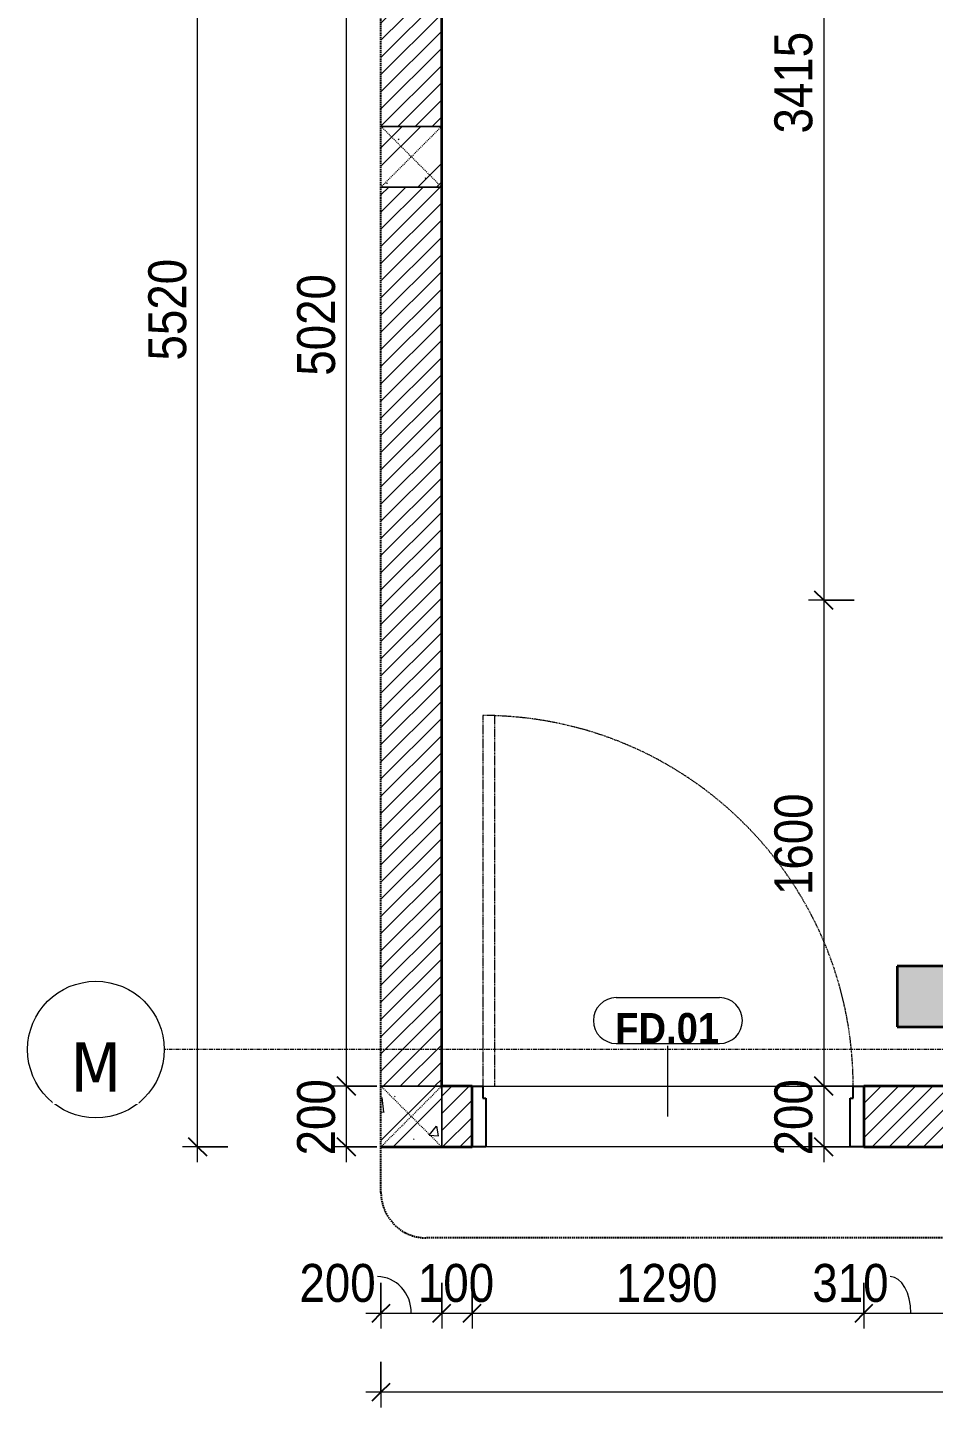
# Model space of a CAD drawing. Header units: millimetres. Extents: x 39389 to 101854, y -4225 to 80933.
# Drawn here: x 39389 to 42372, y 71859 to 76402 of the extents above; entities that cross this region are included whole.
import ezdxf

# ---------------------------------------------------------------- set-up
doc = ezdxf.new("R2010")
doc.units = ezdxf.units.MM
for name, pattern in [('Dash', [6, 3, -3]), ('Dash - Tight', [4.5, 3, -1.5]), ('Grid Line', [22.225, 12.7, -3.175, 3.175, -3.175]), ('Hidden', [7.14375, 4.7625, -2.38125])]:
    doc.linetypes.add(name, pattern=pattern)
for name, color, linetype, lineweight in [('0-1', 7, 'Continuous', 5), ('A-ANNO-DIMS', 211, 'Continuous', 9), ('A-ANNO-DIMS-50', 211, 'Continuous', 9), ('A-DETL-GENF-1', 92, 'Dash - Tight', 18), ('A-DETL-GENF-3', 92, 'Hidden', 25), ('A-DOOR', 31, 'Continuous', 18), ('A-DOOR-FRAM', 31, 'Continuous', 25), ('A-DOOR-IDEN', 31, 'Continuous', 9), ('A-FLOR', 192, 'Continuous', 18), ('A-WALL', 113, 'Continuous', 18), ('A-WALL-1', 113, 'Continuous', 35), ('A-WALL-PATT-1', 111, 'Continuous', 18), ('S-COLS', 52, 'Continuous', 18), ('S-COLS-1', 9, 'Continuous', 5), ('S-COLS-2', 7, 'Continuous', 35), ('S-COLS-3', 52, 'Dash', 18), ('S-COLS-4', 254, 'Continuous', 18), ('S-COLS-5', 52, 'Continuous', 35), ('S-COLS-HDLN', 52, 'Dash', 18), ('S-GRID-1', 1, 'Grid Line', 9), ('S-GRID-IDEN', 1, 'Continuous', 9)]:
    doc.layers.add(name, color=color, linetype=linetype, lineweight=lineweight)
doc.styles.add('Arial_B', font='arialbd.ttf', dxfattribs={"width": 0.9, "height": 100})
doc.styles.add('Tahoma_B', font='tahomabd.ttf', dxfattribs={"height": 162.5})
doc.styles.add('UTM Avo', font='', dxfattribs={"width": 0.9, "height": 125})
doc.styles.get('UTM Avo').set_extended_font_data('UTM Avo')
doc.dimstyles.new('1_Dim_chi_tiet_2_5', dxfattribs={"dimscale": 304.8, "dimtxt": 124.912619, "dimasz": 0.19685, "dimexe": 0.164042, "dimexo": 0.0625, "dimgap": 0.016404, "dimtad": 1, "dimdec": 0, "dimrnd": 5, "dimzin": 0, "dimdsep": 46, "dimtxsty": 'UTM Avo', "dimblk1": 'OBLIQUE', "dimblk2": 'OBLIQUE', "dimsah": 1, "dimcen": 0.09, "dimdle": 0.164042, "dimazin": 0, "dimtfac": 1, "dimtdec": 4, "dimtix": 1, "dimtmove": 0, "dimatfit": 3, "dimfxl": 0.328084, "dimfxlon": 1, "dimtvp": 1, "dimtolj": 1, "dimtzin": 0, "dimarcsym": 2})
doc.dimstyles.new('1_Dim_chi_tiet_2_5_1', dxfattribs={"dimscale": 304.8, "dimtxt": 124.912619, "dimasz": 0.19685, "dimexe": 0.164042, "dimexo": 0.0625, "dimgap": 0.016404, "dimtad": 1, "dimdec": 0, "dimrnd": 5, "dimzin": 0, "dimdsep": 46, "dimtxsty": 'UTM Avo', "dimblk1": 'OBLIQUE', "dimblk2": 'OBLIQUE', "dimsah": 1, "dimcen": 0.09, "dimdle": 0.164042, "dimazin": 0, "dimtfac": 1, "dimtdec": 4, "dimtix": 1, "dimtmove": 1, "dimatfit": 3, "dimfxl": 0.328084, "dimfxlon": 1, "dimtvp": 1, "dimtolj": 1, "dimtzin": 0, "dimarcsym": 2})
pattern_1 = [(45, (0, 0), (-28.284271, 28.284271), [])]
pattern_2 = [(50, (0, 0), (364.3679, -31.8783), [38.1, -419.1]), (355, (0, 0), (-70.4859, 382.1133), [30.48, -335.28]), (100.451, (30.36, -2.66), (293.885, 350.2334), [32.38, -356.18]), (46.184, (0, 101.6), (542.1585, -84.0858), [57.15, -628.65]), (96.636, (45.2, 94.6), (474.805, 494.8554), [48.57, -534.27]), (351.184, (0, 101.6), (474.8102, 494.85), [45.72, -502.92]), (21, (50.8, 76.2), (303.2285, -204.5305), [38.1, -419.1]), (326, (50.8, 76.2), (123.6039, 368.376), [30.48, -335.28]), (71.451, (76.07, 59.16), (426.8341, 163.8427), [32.38, -356.18]), (37.5, (0, 0), (6.17665, 169.11015), [3.353, -327.863, 3.353, -337.007, -336.55]), (37.5, (0, 0), (6.17665, 169.11015), [-671.576, 3.353, -333.197]), (7.5, (0, 0), (133.63888, 200.3615), [3.353, -190.703, 3.353, -320.243, -128.27]), (7.5, (0, 0), (133.63888, 200.3615), [-517.652, 3.353, -124.917]), (327.5, (-113.28, 0), (271.18182, -11.45836), [3.353, -123.647, 3.353, -392.887, -525.78]), (327.5, (-113.28, 0), (271.18182, -11.45836), [-523.24, 3.353, -522.427]), (317.5, (-164.08, 0), (296.2585, 50.85285), [3.353, -161.747, 3.353, -259.791, -373.38]), (317.5, (-164.08, 0), (296.2585, 50.85285), [-428.244, 3.353, -370.027]), (45, (0, 0), (-125.7236, 125.7236), []), (45, (0, 190.5), (-125.7236, 125.7236), [])]

# ---------------------------------------------------------------- blocks, each defined once
blk = doc.blocks.new('NCV_TKTC_KET CAU_rvt-1-TKCS_THANG BỘ TB1 - MẶT BẰNG TẦNG HẦM')
at = {"layer": 'S-COLS-1'}
for points in [[(42652.6, 73111.9), (42652.6, 73311.9), (42252.6, 73311.9), (42252.6, 73111.9)], [(46352.6, 73111.9), (46352.6, 73311.9), (45952.6, 73311.9), (45952.6, 73111.9)]]:
    blk.add_hatch(color=256, dxfattribs=at).paths.add_polyline_path(points)
at = {"layer": 'S-COLS-2'}
for p, q in [((42252.6, 73311.9), (42252.6, 73111.9)), ((42652.6, 73311.9), (42252.6, 73311.9)), ((42652.6, 73111.9), (42652.6, 73311.9)), ((45952.6, 73311.9), (45952.6, 73111.9)), ((46352.6, 73311.9), (45952.6, 73311.9)), ((46352.6, 73111.9), (46352.6, 73311.9)), ((42252.6, 73111.9), (42652.6, 73111.9)), ((45952.6, 73111.9), (46352.6, 73111.9))]:
    blk.add_line(p, q, dxfattribs=at)
blk = doc.blocks.new('FD_01 - FD_01-1200x2200mm-1787918-TKCS_THANG BỘ TB1 - MẶT BẰNG TẦNG HẦM')
at = {"layer": 'A-DETL-GENF-1'}
for p, q in [((610, -100), (570, -100)), ((570, -100), (570, -1320)), ((610, -1320), (610, -100)), ((570, -1320), (610, -1320))]:
    blk.add_line(p, q, dxfattribs=at)
blk.add_arc((610, -100), 1220, 180, 268.1211, dxfattribs=at)
at = {"layer": 'A-DOOR-FRAM'}
for p, q in [((-645, 100), (-600, 100)), ((-645, -100), (-645, 100)), ((-600, 100), (-600, -60)), ((600, 100), (645, 100)), ((600, -60), (600, 100)), ((645, 100), (645, -100)), ((-600, -60), (-610, -60)), ((-610, -60), (-610, -100)), ((610, -60), (600, -60)), ((610, -100), (610, -60)), ((-610, -100), (-645, -100)), ((645, -100), (610, -100))]:
    blk.add_line(p, q, dxfattribs=at)
blk = doc.blocks.new('G1_SOF - BO TRU - 200x200-3847069-TKCS_THANG BỘ TB1 - MẶT BẰNG TẦNG HẦM')
at = {"layer": 'S-COLS-HDLN'}
for p, q in [((-100, -100), (100, 100)), ((100, -100), (-100, 100))]:
    blk.add_line(p, q, dxfattribs=at)
blk = doc.blocks.new('BORDER VIEW - BORDER VIEW-2470753-TKCS_THANG BỘ TB1 - MẶT BẰNG TẦNG HẦM')
at = {"layer": 'A-DETL-GENF-3'}
for p, q in [((0, 150), (0, 6269.3)), ((5733.5, 0), (150, 0))]:
    blk.add_line(p, q, dxfattribs=at)
blk.add_arc((150, 150), 150, 180, 270, dxfattribs=at)
blk = doc.blocks.new('Grid - M_Grid Head - Circle-353313-TKCS_THANG BỘ TB1 - MẶT BẰNG TẦNG HẦM')
at = {"layer": 'S-GRID-IDEN'}
blk.add_circle((0, 0), 4.5, dxfattribs=at)
blk = doc.blocks.new('DIMBLOCK8-TKCS_THANG BỘ TB1 - MẶT BẰNG TẦNG HẦM')
at = {"layer": 'A-ANNO-DIMS-50'}
for p, q in [((40552.6, 72268.9), (40552.6, 72118.9)), ((40552.6, 72168.9), (40552.6, 72268.9)), ((40752.6, 72268.9), (40752.6, 72118.9)), ((40752.6, 72168.9), (40752.6, 72268.9)), ((40502.6, 72168.9), (40752.6, 72168.9))]:
    blk.add_line(p, q, dxfattribs=at)
at = {"layer": 'A-ANNO-DIMS-50', "lineweight": 25}
for p, q in [((40552.6, 72168.9), (40582.6, 72198.9)), ((40752.6, 72168.9), (40782.6, 72198.9)), ((40552.6, 72168.9), (40522.6, 72138.9)), ((40752.6, 72168.9), (40722.6, 72138.9))]:
    blk.add_line(p, q, dxfattribs=at)
at = {"layer": 'A-ANNO-DIMS-50'}
blk.add_ellipse((40540.9, 72168.9), major_axis=(0, 120.7), ratio=0.925388, start_param=4.712389, end_param=6.283185, dxfattribs=at)
at = {"layer": 'A-ANNO-DIMS-50', "color": 0, "insert": (40284.1, 72331.3), "char_height": 125, "width": 308.118, "attachment_point": 1, "line_spacing_factor": 1.110334, "style": 'UTM Avo'}
blk.add_mtext('200', dxfattribs=at)
blk = doc.blocks.new('_Oblique')
at = {"color": 0, "linetype": 'ByBlock', "lineweight": -2}
blk.add_line((-0.5, -0.5), (0.5, 0.5), dxfattribs=at)
blk = doc.blocks.new('DIMBLOCK9-TKCS_THANG BỘ TB1 - MẶT BẰNG TẦNG HẦM')
at = {"layer": 'A-ANNO-DIMS-50'}
for p, q in [((40752.6, 72268.9), (40752.6, 72118.9)), ((40752.6, 72168.9), (40752.6, 72268.9)), ((40852.6, 72268.9), (40852.6, 72118.9)), ((40852.6, 72168.9), (40852.6, 72268.9)), ((40752.6, 72168.9), (40852.6, 72168.9))]:
    blk.add_line(p, q, dxfattribs=at)
at = {"layer": 'A-ANNO-DIMS-50', "lineweight": 25}
for p, q in [((40752.6, 72168.9), (40782.6, 72198.9)), ((40852.6, 72168.9), (40882.6, 72198.9)), ((40752.6, 72168.9), (40722.6, 72138.9)), ((40852.6, 72168.9), (40822.6, 72138.9))]:
    blk.add_line(p, q, dxfattribs=at)
at = {"layer": 'A-ANNO-DIMS-50', "color": 0, "insert": (40674.2, 72331.3), "char_height": 125, "width": 308.118, "attachment_point": 1, "line_spacing_factor": 1.110334, "style": 'UTM Avo'}
blk.add_mtext('100', dxfattribs=at)
blk = doc.blocks.new('DIMBLOCK10-TKCS_THANG BỘ TB1 - MẶT BẰNG TẦNG HẦM')
at = {"layer": 'A-ANNO-DIMS-50'}
for p, q in [((40852.6, 72268.9), (40852.6, 72118.9)), ((40852.6, 72168.9), (40852.6, 72268.9)), ((42142.6, 72268.9), (42142.6, 72118.9)), ((42142.6, 72168.9), (42142.6, 72268.9)), ((40852.6, 72168.9), (42142.6, 72168.9))]:
    blk.add_line(p, q, dxfattribs=at)
at = {"layer": 'A-ANNO-DIMS-50', "lineweight": 25}
for p, q in [((40852.6, 72168.9), (40882.6, 72198.9)), ((42142.6, 72168.9), (42172.6, 72198.9)), ((40852.6, 72168.9), (40822.6, 72138.9)), ((42142.6, 72168.9), (42112.6, 72138.9))]:
    blk.add_line(p, q, dxfattribs=at)
at = {"layer": 'A-ANNO-DIMS-50', "color": 0, "insert": (41326.4, 72331.3), "char_height": 125, "width": 410.824, "attachment_point": 1, "line_spacing_factor": 1.110334, "style": 'UTM Avo'}
blk.add_mtext('1290', dxfattribs=at)
blk = doc.blocks.new('DIMBLOCK11-TKCS_THANG BỘ TB1 - MẶT BẰNG TẦNG HẦM')
at = {"layer": 'A-ANNO-DIMS-50'}
for p, q in [((42142.6, 72268.9), (42142.6, 72118.9)), ((42142.6, 72168.9), (42142.6, 72268.9)), ((42452.6, 72268.9), (42452.6, 72118.9)), ((42452.6, 72168.9), (42452.6, 72268.9)), ((42142.6, 72168.9), (42452.6, 72168.9))]:
    blk.add_line(p, q, dxfattribs=at)
at = {"layer": 'A-ANNO-DIMS-50', "lineweight": 25}
for p, q in [((42142.6, 72168.9), (42172.6, 72198.9)), ((42452.6, 72168.9), (42482.6, 72198.9)), ((42142.6, 72168.9), (42112.6, 72138.9)), ((42452.6, 72168.9), (42422.6, 72138.9))]:
    blk.add_line(p, q, dxfattribs=at)
at = {"layer": 'A-ANNO-DIMS-50'}
blk.add_ellipse((42229.9, 72168.9), major_axis=(0, 120.7), ratio=0.561024, start_param=4.712389, end_param=6.283185, dxfattribs=at)
at = {"layer": 'A-ANNO-DIMS-50', "color": 0, "insert": (41973.1, 72331.3), "char_height": 125, "width": 308.118, "attachment_point": 1, "line_spacing_factor": 1.110334, "style": 'UTM Avo'}
blk.add_mtext('310', dxfattribs=at)
blk = doc.blocks.new('DIMBLOCK15-TKCS_THANG BỘ TB1 - MẶT BẰNG TẦNG HẦM')
at = {"layer": 'A-ANNO-DIMS-50'}
for p, q in [((40552.6, 72008.9), (40552.6, 71858.9)), ((40552.6, 71908.9), (40552.6, 72008.9)), ((46152.6, 72008.9), (46152.6, 71858.9)), ((46152.6, 71908.9), (46152.6, 72008.9)), ((46202.6, 71908.9), (40502.6, 71908.9))]:
    blk.add_line(p, q, dxfattribs=at)
at = {"layer": 'A-ANNO-DIMS-50', "lineweight": 25}
for p, q in [((40552.6, 71908.9), (40582.6, 71938.9)), ((46152.6, 71908.9), (46182.6, 71938.9)), ((40552.6, 71908.9), (40522.6, 71878.9)), ((46152.6, 71908.9), (46122.6, 71878.9))]:
    blk.add_line(p, q, dxfattribs=at)
at = {"layer": 'A-ANNO-DIMS-50', "color": 0, "insert": (43181.4, 72071.3), "char_height": 125, "width": 410.824, "attachment_point": 1, "line_spacing_factor": 1.110334, "style": 'UTM Avo'}
blk.add_mtext('5600', dxfattribs=at)
blk = doc.blocks.new('DIMBLOCK17-TKCS_THANG BỘ TB1 - MẶT BẰNG TẦNG HẦM')
at = {"layer": 'A-ANNO-DIMS-50', "lineweight": 25}
for p, q in [((42010.5, 77931.9), (41980.5, 77961.9)), ((42010.5, 77931.9), (42040.5, 77901.9)), ((42010.5, 74516.9), (41980.5, 74546.9)), ((42010.5, 74516.9), (42040.5, 74486.9))]:
    blk.add_line(p, q, dxfattribs=at)
at = {"layer": 'A-ANNO-DIMS-50'}
for p, q in [((41910.5, 77931.9), (42060.5, 77931.9)), ((42010.5, 77931.9), (41910.5, 77931.9)), ((42010.5, 77931.9), (42010.5, 74516.9)), ((42110.5, 74516.9), (41960.5, 74516.9)), ((42010.5, 74516.9), (42110.5, 74516.9))]:
    blk.add_line(p, q, dxfattribs=at)
at = {"layer": 'A-ANNO-DIMS-50', "color": 0, "insert": (41848.1, 76053.3), "char_height": 125, "width": 410.824, "attachment_point": 1, "rotation": 90, "line_spacing_factor": 1.110334, "style": 'UTM Avo'}
blk.add_mtext('3415', dxfattribs=at)
blk = doc.blocks.new('DIMBLOCK18-TKCS_THANG BỘ TB1 - MẶT BẰNG TẦNG HẦM')
at = {"layer": 'A-ANNO-DIMS-50'}
for p, q in [((42110.5, 74516.9), (41960.5, 74516.9)), ((42010.5, 74516.9), (42010.5, 72916.9)), ((42010.5, 74516.9), (42110.5, 74516.9)), ((42110.5, 72916.9), (41960.5, 72916.9)), ((42010.5, 72916.9), (42110.5, 72916.9))]:
    blk.add_line(p, q, dxfattribs=at)
at = {"layer": 'A-ANNO-DIMS-50', "lineweight": 25}
for p, q in [((42010.5, 74516.9), (41980.5, 74546.9)), ((42010.5, 74516.9), (42040.5, 74486.9)), ((42010.5, 72916.9), (41980.5, 72946.9)), ((42010.5, 72916.9), (42040.5, 72886.9))]:
    blk.add_line(p, q, dxfattribs=at)
at = {"layer": 'A-ANNO-DIMS-50', "color": 0, "insert": (41848.1, 73545.8), "char_height": 125, "width": 410.824, "attachment_point": 1, "rotation": 90, "line_spacing_factor": 1.110334, "style": 'UTM Avo'}
blk.add_mtext('1600', dxfattribs=at)
blk = doc.blocks.new('DIMBLOCK19-TKCS_THANG BỘ TB1 - MẶT BẰNG TẦNG HẦM')
at = {"layer": 'A-ANNO-DIMS-50', "lineweight": 25}
for p, q in [((42010.5, 72916.9), (41980.5, 72946.9)), ((42010.5, 72916.9), (42040.5, 72886.9)), ((42010.5, 72716.9), (41980.5, 72746.9)), ((42010.5, 72716.9), (42040.5, 72686.9))]:
    blk.add_line(p, q, dxfattribs=at)
at = {"layer": 'A-ANNO-DIMS-50'}
for p, q in [((42110.5, 72916.9), (41960.5, 72916.9)), ((42010.5, 72916.9), (42010.5, 72666.9)), ((42010.5, 72916.9), (42110.5, 72916.9)), ((42110.5, 72716.9), (41960.5, 72716.9)), ((42010.5, 72716.9), (42110.5, 72716.9))]:
    blk.add_line(p, q, dxfattribs=at)
at = {"layer": 'A-ANNO-DIMS-50', "color": 0, "insert": (41848.1, 72688.6), "char_height": 125, "width": 308.118, "attachment_point": 1, "rotation": 90, "line_spacing_factor": 1.110334, "style": 'UTM Avo'}
blk.add_mtext('200', dxfattribs=at)
blk = doc.blocks.new('STN_Door Tag - STN_Door Tag-1788670-TKCS_THANG BỘ TB1 - MẶT BẰNG TẦNG HẦM')
at = {"layer": 'A-DOOR-IDEN'}
for p, q in [((-3.37, 1.495), (3.431, 1.495)), ((-3.37, -1.524), (3.431, -1.524))]:
    blk.add_line(p, q, dxfattribs=at)
for centre, start, end in [((-3.37, -0.015), 90, 270), ((3.431, -0.015), 270, 90)]:
    blk.add_arc(centre, 1.509, start, end, dxfattribs=at)
blk = doc.blocks.new('DIMBLOCK29-TKCS_THANG BỘ TB1 - MẶT BẰNG TẦNG HẦM')
at = {"layer": 'A-ANNO-DIMS-50'}
for p, q in [((39948.7, 72666.9), (39948.7, 78286.9)), ((39848.7, 78236.9), (39998.7, 78236.9)), ((39948.7, 78236.9), (39848.7, 78236.9)), ((40048.7, 72716.9), (39898.7, 72716.9)), ((39948.7, 72716.9), (40048.7, 72716.9))]:
    blk.add_line(p, q, dxfattribs=at)
at = {"layer": 'A-ANNO-DIMS-50', "lineweight": 25}
for p, q in [((39948.7, 78236.9), (39918.7, 78266.9)), ((39948.7, 78236.9), (39978.7, 78206.9)), ((39948.7, 72716.9), (39918.7, 72746.9)), ((39948.7, 72716.9), (39978.7, 72686.9))]:
    blk.add_line(p, q, dxfattribs=at)
at = {"layer": 'A-ANNO-DIMS-50', "color": 0, "insert": (39786.3, 75305.8), "char_height": 125, "width": 410.824, "attachment_point": 1, "rotation": 90, "line_spacing_factor": 1.110334, "style": 'UTM Avo'}
blk.add_mtext('5520', dxfattribs=at)
blk = doc.blocks.new('DIMBLOCK30-TKCS_THANG BỘ TB1 - MẶT BẰNG TẦNG HẦM')
at = {"layer": 'A-ANNO-DIMS-50', "lineweight": 25}
for p, q in [((40438.7, 72916.9), (40408.7, 72946.9)), ((40438.7, 72916.9), (40468.7, 72886.9)), ((40438.7, 72716.9), (40408.7, 72746.9)), ((40438.7, 72716.9), (40468.7, 72686.9))]:
    blk.add_line(p, q, dxfattribs=at)
at = {"layer": 'A-ANNO-DIMS-50'}
for p, q in [((40538.7, 72916.9), (40388.7, 72916.9)), ((40438.7, 72666.9), (40438.7, 72916.9)), ((40438.7, 72916.9), (40538.7, 72916.9)), ((40538.7, 72716.9), (40388.7, 72716.9)), ((40438.7, 72716.9), (40538.7, 72716.9))]:
    blk.add_line(p, q, dxfattribs=at)
at = {"layer": 'A-ANNO-DIMS-50', "color": 0, "insert": (40276.3, 72688.6), "char_height": 125, "width": 308.118, "attachment_point": 1, "rotation": 90, "line_spacing_factor": 1.110334, "style": 'UTM Avo'}
blk.add_mtext('200', dxfattribs=at)
blk = doc.blocks.new('DIMBLOCK31-TKCS_THANG BỘ TB1 - MẶT BẰNG TẦNG HẦM')
at = {"layer": 'A-ANNO-DIMS-50', "lineweight": 25}
for p, q in [((40438.7, 77936.9), (40408.7, 77966.9)), ((40438.7, 77936.9), (40468.7, 77906.9)), ((40438.7, 72916.9), (40408.7, 72946.9)), ((40438.7, 72916.9), (40468.7, 72886.9))]:
    blk.add_line(p, q, dxfattribs=at)
at = {"layer": 'A-ANNO-DIMS-50'}
for p, q in [((40338.7, 77936.9), (40488.7, 77936.9)), ((40438.7, 77936.9), (40338.7, 77936.9)), ((40438.7, 72916.9), (40438.7, 77936.9)), ((40538.7, 72916.9), (40388.7, 72916.9)), ((40438.7, 72916.9), (40538.7, 72916.9))]:
    blk.add_line(p, q, dxfattribs=at)
at = {"layer": 'A-ANNO-DIMS-50', "color": 0, "insert": (40276.3, 75255.8), "char_height": 125, "width": 410.824, "attachment_point": 1, "rotation": 90, "line_spacing_factor": 1.110334, "style": 'UTM Avo'}
blk.add_mtext('5020', dxfattribs=at)

msp = doc.modelspace()

# ---------------------------------------------------------------- hatches: boundary and pattern name
at = {"layer": 'A-WALL-PATT-1'}
h = msp.add_hatch(dxfattribs=at)
h.set_pattern_fill('FP_1', color=256, style=0, pattern_type=2)
h.set_pattern_definition(pattern_1)
h.paths.add_polyline_path([(40752.6, 72916.9), (40752.6, 75876.9), (40552.6, 75876.9), (40552.6, 72916.9)])
h.paths.add_polyline_path([(40752.6, 76076.9), (40752.6, 77926.9), (40552.6, 77926.9), (40552.6, 76076.9)])
h = msp.add_hatch(dxfattribs=at)
h.set_pattern_fill('FP_1', color=256, style=0, pattern_type=2)
h.set_pattern_definition(pattern_1)
h.paths.add_polyline_path([(45952.6, 72716.9), (45952.6, 72916.9), (42142.6, 72916.9), (42142.6, 72716.9), (43552.8, 72716.9)])
h.paths.add_polyline_path([(40852.6, 72716.9), (40852.6, 72916.9), (40752.6, 72916.9), (40752.6, 72716.9)])
at = {"layer": 'S-COLS-4'}
h = msp.add_hatch(dxfattribs=at)
h.set_pattern_fill('FP_2', color=256, style=0, pattern_type=2)
h.set_pattern_definition(pattern_2)
h.paths.add_polyline_path([(40752.6, 75876.9), (40752.6, 76076.9), (40552.6, 76076.9), (40552.6, 75876.9)])
h = msp.add_hatch(dxfattribs=at)
h.set_pattern_fill('FP_2', color=256, style=0, pattern_type=2)
h.set_pattern_definition(pattern_2)
h.paths.add_polyline_path([(40752.6, 75876.9), (40752.6, 76076.9), (40552.6, 76076.9), (40552.6, 75876.9)])
h = msp.add_hatch(dxfattribs=at)
h.set_pattern_fill('FP_2', color=256, style=0, pattern_type=2)
h.set_pattern_definition(pattern_2)
h.paths.add_polyline_path([(40552.6, 72716.9), (40752.6, 72716.9), (40752.6, 72916.9), (40552.6, 72916.9)])
h = msp.add_hatch(dxfattribs=at)
h.set_pattern_fill('FP_2', color=256, style=0, pattern_type=2)
h.set_pattern_definition(pattern_2)
h.paths.add_polyline_path([(40552.6, 72716.9), (40752.6, 72716.9), (40752.6, 72916.9), (40552.6, 72916.9)])

# ---------------------------------------------------------------- linework, layer by layer
at = {"layer": 'A-DOOR-IDEN'}
msp.add_line((41497.6, 72816.9), (41497.6, 73049), dxfattribs=at)
at = {"layer": 'A-FLOR'}
for p, q in [((40887.6, 72916.9), (42107.6, 72916.9)), ((42097.6, 72716.9), (40897.6, 72716.9))]:
    msp.add_line(p, q, dxfattribs=at)
at = {"layer": 'A-WALL'}
for p, q in [((40552.6, 76076.9), (40752.6, 76076.9)), ((40752.6, 75876.9), (40552.6, 75876.9)), ((40552.6, 72916.9), (40752.6, 72916.9)), ((40752.6, 72916.9), (40752.6, 72716.9))]:
    msp.add_line(p, q, dxfattribs=at)
at = {"layer": 'A-WALL-1'}
for p, q in [((40752.6, 76076.9), (40752.6, 77926.9)), ((40752.6, 72916.9), (40752.6, 75876.9)), ((40852.6, 72916.9), (40752.6, 72916.9)), ((40852.6, 72716.9), (40852.6, 72916.9)), ((42452.6, 72916.9), (42142.6, 72916.9)), ((42142.6, 72916.9), (42142.6, 72716.9)), ((40752.6, 72716.9), (40852.6, 72716.9)), ((42142.6, 72716.9), (45952.6, 72716.9))]:
    msp.add_line(p, q, dxfattribs=at)
at = {"layer": 'S-COLS'}
for p, q in [((40752.6, 76076.9), (40552.6, 76076.9)), ((40552.6, 75876.9), (40752.6, 75876.9)), ((40752.6, 72916.9), (40552.6, 72916.9)), ((40752.6, 72716.9), (40752.6, 72916.9))]:
    msp.add_line(p, q, dxfattribs=at)
at = {"layer": 'S-COLS-5'}
for p, q in [((40752.6, 75876.9), (40752.6, 76076.9)), ((40552.6, 72716.9), (40752.6, 72716.9))]:
    msp.add_line(p, q, dxfattribs=at)
at = {"layer": 'S-GRID-1'}
for p, q in [((41088.9, 73036.9), (39838.9, 73036.9)), ((46485.8, 73036.9), (41088.9, 73036.9))]:
    msp.add_line(p, q, dxfattribs=at)

# ---------------------------------------------------------------- block references
at = {"layer": '0-1'}
msp.add_blockref('NCV_TKTC_KET CAU_rvt-1-TKCS_THANG BỘ TB1 - MẶT BẰNG TẦNG HẦM', (0, 0), dxfattribs=at)
at = {"layer": 'A-DETL-GENF-1'}
msp.add_blockref('BORDER VIEW - BORDER VIEW-2470753-TKCS_THANG BỘ TB1 - MẶT BẰNG TẦNG HẦM', (40552.6, 72416.9), dxfattribs=at)
at = {"layer": 'A-DOOR', "rotation": 180}
msp.add_blockref('FD_01 - FD_01-1200x2200mm-1787918-TKCS_THANG BỘ TB1 - MẶT BẰNG TẦNG HẦM', (41497.6, 72816.9), dxfattribs=at)
at = {"layer": 'A-DOOR-IDEN', "xscale": 49.99999999999998, "yscale": 49.99999999999998, "zscale": 49.99999999999998}
msp.add_blockref('STN_Door Tag - STN_Door Tag-1788670-TKCS_THANG BỘ TB1 - MẶT BẰNG TẦNG HẦM', (41496, 73133.4), dxfattribs=at)
at = {"layer": 'S-COLS-3', "rotation": 180}
for p in [(40652.6, 75976.9), (40652.6, 72816.9)]:
    msp.add_blockref('G1_SOF - BO TRU - 200x200-3847069-TKCS_THANG BỘ TB1 - MẶT BẰNG TẦNG HẦM', p, dxfattribs=at)
at = {"layer": 'S-GRID-IDEN', "xscale": 49.99999999999998, "yscale": 49.99999999999998, "zscale": 49.99999999999998, "rotation": 89.9999999999998}
msp.add_blockref('Grid - M_Grid Head - Circle-353313-TKCS_THANG BỘ TB1 - MẶT BẰNG TẦNG HẦM', (39613.9, 73036.9), dxfattribs=at)

# ---------------------------------------------------------------- texts
at = {"layer": 'A-DOOR-IDEN', "insert": (41495, 73106.8), "char_height": 100, "width": 351.45, "attachment_point": 5, "line_spacing_factor": 0.936439, "style": 'Arial_B'}
msp.add_mtext('\\pt2.25,4.5,6.75,9,11.25,13.5,15.75,18,20.25,22.5,24.75,27,29.25,31.5,33.75,36,38.25,40.5,42.75,45,47.25,49.5,51.75,54,56.25,58.5,60.75,63,65.25,67.5,69.75,72;FD.01', dxfattribs=at)

# ---------------------------------------------------------------- dimensions: what is measured, and where the dimension line sits
at = {"layer": 'A-ANNO-DIMS'}
for base, p1, p2, override, picture, middle in [((39948.7, 78236.9), (40048.7, 72716.9), (39848.7, 78236.9), {"dimpost": '<>', "dimfxl": 5523.622}, 'DIMBLOCK29-TKCS_THANG BỘ TB1 - MẶT BẰNG TẦNG HẦM', (39879, 75476.9)), ((40438.7, 77936.9), (40538.7, 72916.9), (40338.7, 77936.9), {"dimpost": '<>', "dimfxl": 5023.982484}, 'DIMBLOCK31-TKCS_THANG BỘ TB1 - MẶT BẰNG TẦNG HẦM', (40369, 75426.9)), ((42010.5, 74516.9), (41910.5, 77931.9), (42110.5, 74516.9), {"dimpost": '<>', "dimfxl": 3420.851502}, 'DIMBLOCK17-TKCS_THANG BỘ TB1 - MẶT BẰNG TẦNG HẦM', (41940.8, 76224.4)), ((42010.5, 72916.9), (42110.5, 74516.9), (42110.5, 72916.9), {"dimpost": '<>', "dimfxl": 1600}, 'DIMBLOCK18-TKCS_THANG BỘ TB1 - MẶT BẰNG TẦNG HẦM', (41940.8, 73716.9)), ((40438.7, 72916.9), (40538.7, 72716.9), (40538.7, 72916.9), {"dimpost": '<>', "dimfxl": 200}, 'DIMBLOCK30-TKCS_THANG BỘ TB1 - MẶT BẰNG TẦNG HẦM', (40369, 72816.9)), ((42010.5, 72716.9), (42110.5, 72916.9), (42110.5, 72716.9), {"dimpost": '<>', "dimfxl": 200}, 'DIMBLOCK19-TKCS_THANG BỘ TB1 - MẶT BẰNG TẦNG HẦM', (41940.8, 72816.9))]:
    dim = msp.add_linear_dim(base=base, p1=p1, p2=p2, angle=90, dimstyle='1_Dim_chi_tiet_2_5', override=override, dxfattribs=at)
    dim.commit()
    dim.dimension.update_dxf_attribs({"geometry": picture, "text_midpoint": middle})
for base, p1, p2, override, picture, middle in [((40752.6, 72168.9), (40552.6, 72268.9), (40752.6, 72268.9), {"dimpost": '<>', "dimfxl": 200}, 'DIMBLOCK8-TKCS_THANG BỘ TB1 - MẶT BẰNG TẦNG HẦM', (40438.2, 72248)), ((42452.6, 72168.9), (42142.6, 72268.9), (42452.6, 72268.9), {"dimpost": '<>', "dimfxl": 310}, 'DIMBLOCK11-TKCS_THANG BỘ TB1 - MẶT BẰNG TẦNG HẦM', (42127.2, 72248))]:
    dim = msp.add_linear_dim(base=base, p1=p1, p2=p2, dimstyle='1_Dim_chi_tiet_2_5_1', override=override, dxfattribs=at)
    dim.commit()
    dim.dimension.update_dxf_attribs({"geometry": picture, "text_midpoint": middle, "dimtype": 160})
for base, p1, p2, override, picture, middle in [((40852.6, 72168.9), (40752.6, 72268.9), (40852.6, 72268.9), {"dimpost": '<>', "dimfxl": 100}, 'DIMBLOCK9-TKCS_THANG BỘ TB1 - MẶT BẰNG TẦNG HẦM', (40802.6, 72238.6)), ((42142.6, 72168.9), (40852.6, 72268.9), (42142.6, 72268.9), {"dimpost": '<>', "dimfxl": 1290}, 'DIMBLOCK10-TKCS_THANG BỘ TB1 - MẶT BẰNG TẦNG HẦM', (41497.6, 72238.6)), ((40552.6, 71908.9), (46152.6, 72008.9), (40552.6, 72008.9), {"dimpost": '<>', "dimfxl": 5600}, 'DIMBLOCK15-TKCS_THANG BỘ TB1 - MẶT BẰNG TẦNG HẦM', (43352.6, 71978.6))]:
    dim = msp.add_linear_dim(base=base, p1=p1, p2=p2, dimstyle='1_Dim_chi_tiet_2_5', override=override, dxfattribs=at)
    dim.commit()
    dim.dimension.update_dxf_attribs({"geometry": picture, "text_midpoint": middle})

# ---------------------------------------------------------------- next in the draw order: texts
at = {"layer": 'S-GRID-IDEN', "insert": (39613.4, 72979.6), "char_height": 162.5, "width": 202, "attachment_point": 5, "line_spacing_factor": 0.996129, "style": 'Tahoma_B', "bg_fill": 3, "box_fill_scale": 1.25, "bg_fill_color": 256, "bg_fill_true_color": 13158600, "bg_fill_transparency": 0}
msp.add_mtext('\\pt634.99962,1269.99925,1905.0005,2540.00013,3174.99975,3809.99937,4445.00062,5080.00025,5714.99987,6349.9995,6985.00075,7620.00037,8255,8889.99962,9524.99925,10160.0005,10795.00013,11429.99975,12064.99938,12700.00063,13335.00025,13969.99988,14604.9995,15240.00075,15875.00038,16510,17144.99963,17779.99925,18415.0005,19050.00013,19684.99975,20319.99938;M', dxfattribs=at)

doc.saveas('drawing.dxf')
